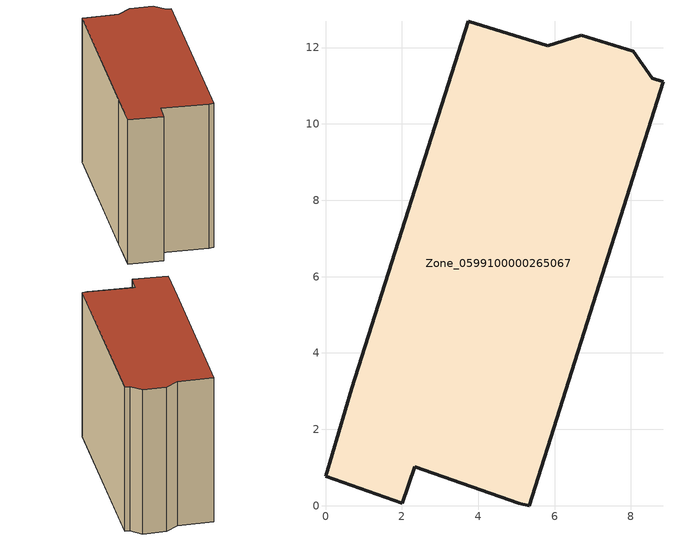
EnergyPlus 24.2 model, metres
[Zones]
Zone_0599100000265067
 floor ground (C_G): 5.83,12.04 6.7,12.33 8.06,11.91 8.55,11.2 8.84,11.11 5.34,0 5.06,0.06 2.34,1.02 2.01,0.07 0,0.77 0.69,3.08 3.74,12.69 z0
 wall outside (C_F): 8.55,11.2 8.06,11.91 6.7,12.33 5.83,12.04 3.74,12.69 0.69,3.08 0,0.77 2.01,0.07 2.34,1.02 5.06,0.06 5.34,0 8.84,11.11 8.55,11.2 z0:9.64
 roof outside (C_R): 5.34,0 8.84,11.11 8.55,11.2 8.06,11.91 6.7,12.33 5.83,12.04 3.74,12.69 0.69,3.08 0,0.77 2.01,0.07 2.34,1.02 5.06,0.06 z9.64
[BUILDING]
Pand.0599100000265067: North Axis=0; Terrain=City; Loads Convergence Tolerance Value=0.04; Temperature Convergence Tolerance Value=0.4; Solar Distribution=FullExterior; Maximum Number of Warmup Days=25; Minimum Number of Warmup Days=1
[Site:Location]
Rotterdam.The.Hague.AP_ZH_NLD Design_Conditions: Latitude=51.96; Longitude=4.45; Time Zone=1; Elevation=-4.5
[SITE:GROUNDTEMPERATURE:BUILDINGSURFACE]
18, 18, 18, 18, 18, 18, 18, 18, 18, 18, 18, 18
[MATERIAL] Thermal Absorptance=0.9; Solar Absorptance=0.7; Visible Absorptance=0.7
Name | Roughness | Thickness | Conductivity | Density | Specific Heat
G.TI.1946 | MediumSmooth | 0.15 | 1 | 540 | 1210
F.TI.1946 | Rough | 0.3 | 0.857143 | 1920 | 840
R.TI.1946 | MediumRough | 0.2 | 0.1 | 1500 | 1000
[CONSTRUCTION]
C_G: G.TI.1946
C_F: F.TI.1946
C_R: R.TI.1946
[ZONE]
Zone_0599100000265067: Type=1; Multiplier=1; Ceiling Height=Autocalculate; Volume=Autocalculate; Floor Area=autocalculate; Part of Total Floor Area=Yes
[ZONEINFILTRATION:DESIGNFLOWRATE]
Infil_Zone_0599100000265067: Zone or ZoneList or Space or SpaceList=Zone_0599100000265067; Schedule=AlwaysOn; Design Flow Rate Calculation Method=Flow/Area; Flow Rate per Floor Area=0.003; Constant Term Coefficient=1; Temperature Term Coefficient=0; Velocity Term Coefficient=0; Velocity Squared Term Coefficient=0
[HVACTEMPLATE:ZONE:IDEALLOADSAIRSYSTEM]
Zone_0599100000265067: Maximum Heating Supply Air Temperature=50; Minimum Cooling Supply Air Temperature=13; Maximum Heating Supply Air Humidity Ratio=0.0156; Minimum Cooling Supply Air Humidity Ratio=0.0077; Heating Limit=NoLimit; Cooling Limit=NoLimit; Dehumidification Control Type=ConstantSensibleHeatRatio; Cooling Sensible Heat Ratio=0.7; Dehumidification Setpoint=60; Humidification Control Type=None; Humidification Setpoint=30; Outdoor Air Method=None; Outdoor Air Flow Rate per Person=0.00944; Outdoor Air Flow Rate per Zone Floor Area=0; Outdoor Air Flow Rate per Zone=0; Demand Controlled Ventilation Type=None; Outdoor Air Economizer Type=NoEconomizer; Heat Recovery Type=None; Sensible Heat Recovery Effectiveness=0.7; Latent Heat Recovery Effectiveness=0.65
[ZONECONTROL:THERMOSTAT]
ThermostatControl_Zone_0599100000265067: Zone or ZoneList=Zone_0599100000265067; Control Type Schedule=DualSetpointControlType; Control 1=Thermostat_Zone_0599100000265067; Temperature Difference Between Cutout And Setpoint=0
[THERMOSTATSETPOINT:DUALSETPOINT]
Thermostat_Zone_0599100000265067: Heating Setpoint Temperature Schedule=HeatingSetpoint_Zone_0599100000265067; Cooling Setpoint Temperature Schedule=CoolingSetpoint_Zone_0599100000265067
[SCHEDULE:COMPACT]
HeatingSetpoint_Zone_0599100000265067: Through: 12/31, For: AllDays, Until: 24:00, 21
CoolingSetpoint_Zone_0599100000265067: Through: 12/31, For: AllDays, Until: 24:00, 24
DualSetpointControlType: Through: 12/31, For: AllDays, Until: 24:00, 4
AlwaysOn: Through: 12/31, For: AllDays, Until: 24:00, 1
